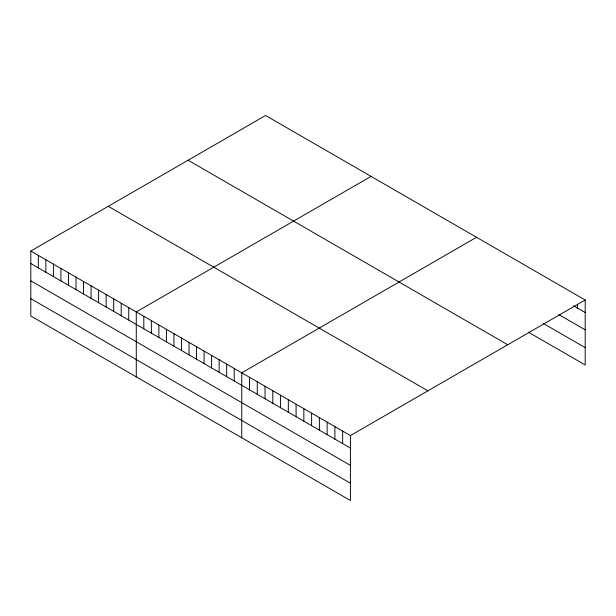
<?xml version="1.0" encoding="UTF-8"?>
<svg xmlns="http://www.w3.org/2000/svg" width="616" height="616" viewBox="0 0 616 616"><rect width="100%" height="100%" fill="white"/><g stroke="black" fill="none" stroke-linecap="round" stroke-linejoin="round"><path stroke-width="0.92" d="M30.8 251.035L350.419 435.566L350.419 500.508L30.8 315.977L30.8 251.035L265.581 115.492L585.2 300.023L585.2 364.965L528.536 332.247M371.055 176.384L136.275 311.935L136.275 376.877M476.53 237.283L241.749 372.826L241.749 437.768M350.419 435.566L585.2 300.023M573.558 305.798L585.2 312.52M558.812 314.591L585.2 329.83M543.281 323.454L585.2 347.655M188.103 160.222L507.723 344.752M108.277 206.306L427.897 390.837M30.8 263.533L350.419 448.071M30.8 280.842L350.419 465.373M30.8 298.675L350.419 483.206M577.438 304.196L577.438 308.038M342.658 431.085L342.658 443.589M334.896 426.603L334.896 439.108M327.135 422.122L327.135 434.627M319.373 417.64L319.373 430.145M311.611 413.159L311.611 425.664M303.85 408.678L303.85 421.182M296.088 404.196L296.088 416.701M288.327 399.715L288.327 412.22M280.565 395.233L280.565 407.738M272.803 390.752L272.803 403.257M265.034 386.27L265.034 398.775M257.272 381.789L257.272 394.294M249.511 377.308L249.511 389.805M234.219 368.476L234.219 380.981M226.68 364.125L226.68 376.63M219.15 359.783L219.15 372.28M211.611 355.432L211.611 367.929M204.081 351.082L204.081 363.579M196.55 346.731L196.55 359.228M189.012 342.38L189.012 354.878M181.481 338.03L181.481 350.527M173.943 333.68L173.943 346.177M166.412 329.329L166.412 341.834M158.874 324.978L158.874 337.483M151.344 320.628L151.344 333.133M143.813 316.285L143.813 328.782M128.744 307.584L128.744 320.081M121.206 303.234L121.206 315.731M113.675 298.883L113.675 311.38M106.137 294.533L106.137 307.03M98.606 290.182L98.606 302.679M91.068 285.832L91.068 298.337M83.537 281.481L83.537 293.986M76.007 277.138L76.007 289.635M68.468 272.788L68.468 285.285M60.938 268.437L60.938 280.935M53.399 264.087L53.399 276.584M45.869 259.736L45.869 272.233M38.331 255.386L38.331 267.883"/></g></svg>
